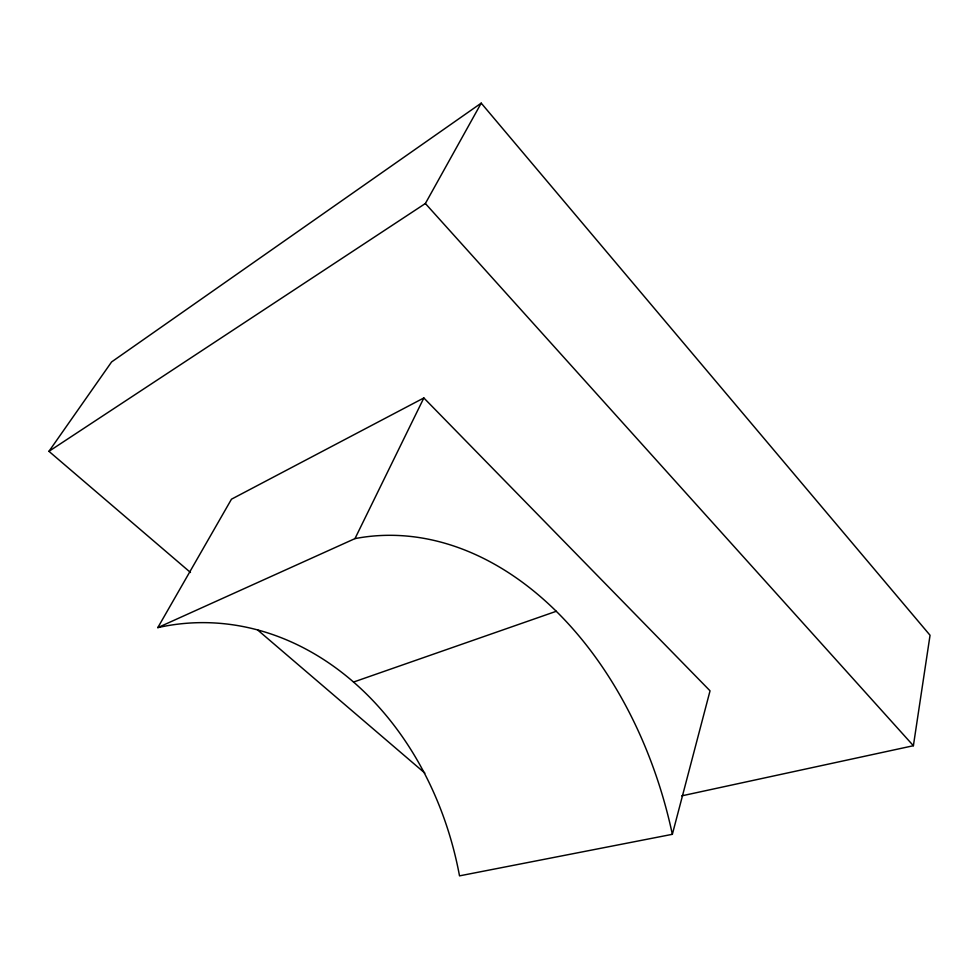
<?xml version="1.0" encoding="UTF-8"?>
<svg xmlns="http://www.w3.org/2000/svg" width="979" height="979" viewBox="0 0 979 979"><rect width="100%" height="100%" fill="white"/><g stroke="black" fill="none" stroke-linecap="round" stroke-linejoin="round"><path stroke-width="1.47" d="M681.751 795.854L913.395 745.717L930.05 635.261L481.215 103.138L111.594 361.936L48.95 451.331L190.489 572.482M672.353 834.316L710.044 690.819L423.846 397.951L231.472 499.192L157.803 627.625A313.072 253.72 85.2 0 1 459.518 875.862L672.353 834.316A366.232 259.765 80.3 0 0 354.973 538.609L157.803 627.625M354.973 538.609L423.846 397.951M48.95 451.331L425.375 203.51L481.215 103.138M353.529 682.057L556.305 611.275M257.783 630.084L424.849 773.08M425.375 203.51L913.395 745.717"/></g></svg>
